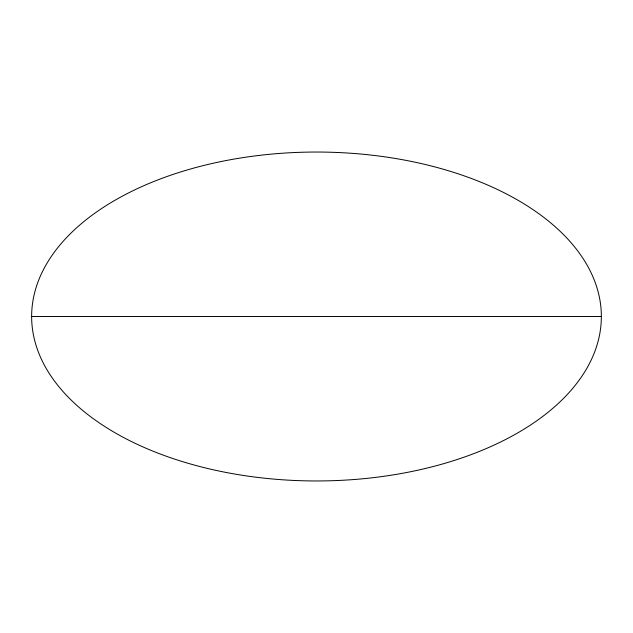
<?xml version="1.0" encoding="UTF-8"?>
<svg xmlns="http://www.w3.org/2000/svg" width="633" height="633" viewBox="0 0 633 633"><rect width="100%" height="100%" fill="white"/><g stroke="black" fill="none" stroke-linecap="round" stroke-linejoin="round"><path stroke-width="0.95" d="M31.65 316.5L601.35 316.5A284.85 164.453 0 0 0 174.075 174.075A284.85 164.453 0 0 0 174.075 458.925A284.85 164.453 0 0 0 601.35 316.5"/></g></svg>
